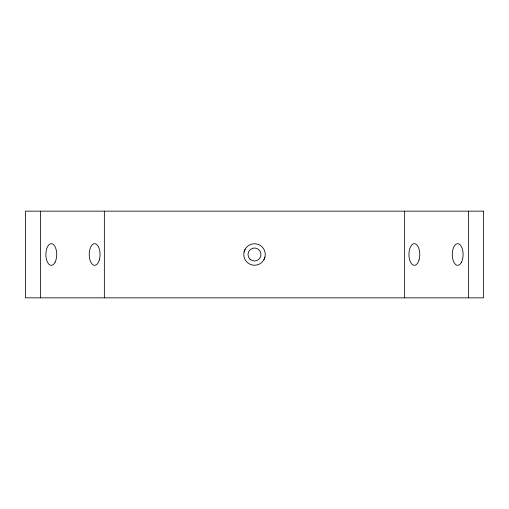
<?xml version="1.0" encoding="UTF-8"?>
<svg xmlns="http://www.w3.org/2000/svg" width="509" height="509" viewBox="0 0 509 509"><rect width="100%" height="100%" fill="white"/><g stroke="black" fill="none" stroke-linecap="round" stroke-linejoin="round"><path stroke-width="0.76" d="M244.091 251.917L245.115 249.308M263.929 259.692L264.954 257.083A10.746 10.746 0 0 0 251.541 244.174A10.746 10.746 0 0 0 247.069 262.243A10.746 10.746 0 0 0 264.954 257.083M468.534 211.159L468.534 297.841M404.649 211.159L404.649 297.841M104.351 211.159L104.351 297.841M40.465 211.159L40.465 297.841M483.55 211.159L25.45 211.159L25.45 297.841L483.55 297.841L483.55 211.159M99.338 259.921A10.835 5.421 -90 0 0 94.649 243.665A10.835 5.421 -90 0 0 89.953 259.921A10.835 5.421 -90 0 0 99.338 259.921M55.131 262.16A10.835 5.421 -90 0 0 52.701 244.034A10.835 5.421 -90 0 0 46.065 257.306A10.835 5.421 -90 0 0 55.131 262.16M419.047 259.921A10.835 5.414 -90 0 0 414.351 243.665A10.835 5.414 -90 0 0 409.662 259.921A10.835 5.414 -90 0 0 419.047 259.921M461.529 262.16A10.835 5.414 -90 0 0 459.099 244.034A10.835 5.414 -90 0 0 452.469 257.306A10.835 5.414 -90 0 0 461.529 262.16M249.957 259.151A6.502 6.502 0 0 0 260.799 256.103A6.502 6.502 0 0 0 252.738 248.239A6.502 6.502 0 0 0 249.957 259.151"/></g></svg>
